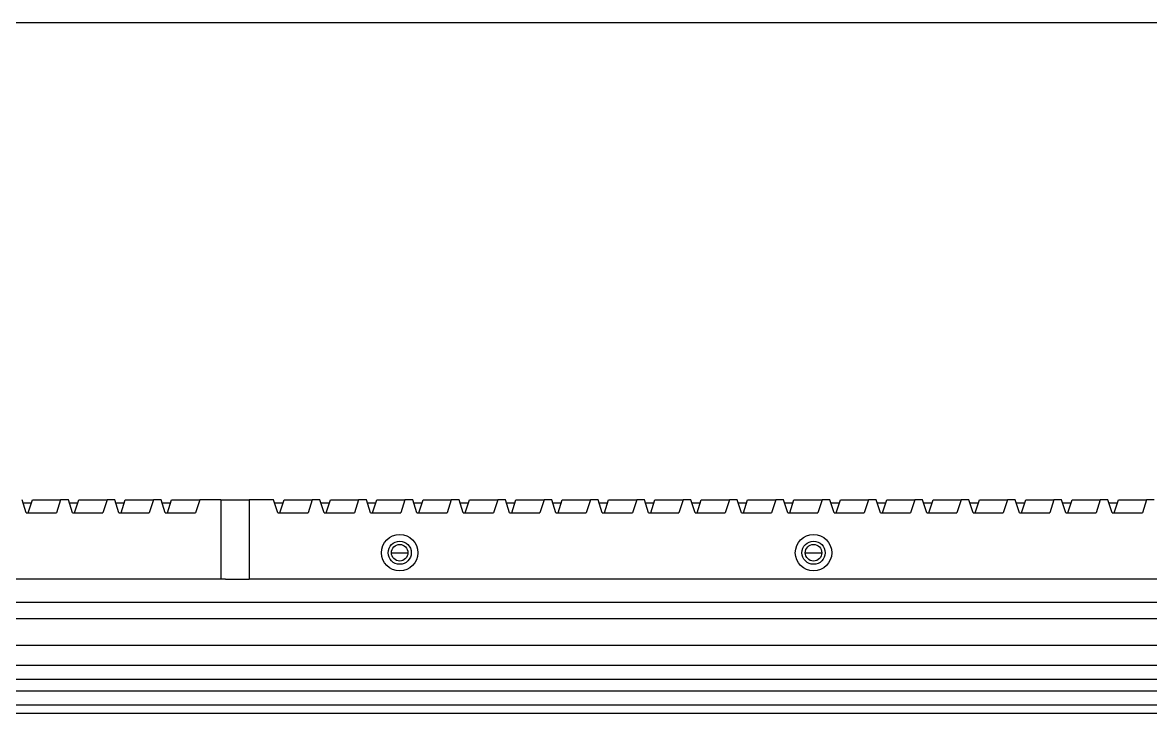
# Model space of a CAD drawing. Header units: millimetres. Extents: x 17243 to 30056, y 9468 to 18529.
# Drawn here: x 23532.9 to 23873.5, y 14462.1 to 14670.6 of the extents above; entities that cross this region are included whole.
import ezdxf

# ---------------------------------------------------------------- set-up
doc = ezdxf.new("R2010")
doc.units = ezdxf.units.MM
doc.layers.get('0').update_dxf_attribs({"lineweight": 18})

msp = doc.modelspace()

# ---------------------------------------------------------------- linework, layer by layer
at = {"color": 8, "linetype": 'Continuous', "lineweight": 25}
for p, q in [((22891.036, 14670.605), (24255.725, 14670.605)), ((23644.288, 14510.605), (23649.288, 14510.605)), ((23769.288, 14510.605), (23774.288, 14510.605))]:
    msp.add_line(p, q, dxfattribs=at)
at = {"color": 7, "linetype": 'Continuous', "lineweight": 25}
for p, q in [((23533.987, 14522.605), (23532.714, 14526.605)), ((23534.611, 14522.605), (23535.884, 14526.605)), ((23535.884, 14526.605), (23544.384, 14526.605)), ((23544.384, 14526.605), (23543.111, 14522.605)), ((23546.714, 14526.605), (23544.384, 14526.605)), ((23547.987, 14522.605), (23546.714, 14526.605)), ((23548.611, 14522.605), (23549.884, 14526.605)), ((23549.884, 14526.605), (23558.384, 14526.605)), ((23558.384, 14526.605), (23557.111, 14522.605)), ((23560.714, 14526.605), (23558.384, 14526.605)), ((23561.987, 14522.605), (23560.714, 14526.605)), ((23562.611, 14522.605), (23563.884, 14526.605)), ((23563.884, 14526.605), (23572.384, 14526.605)), ((23572.384, 14526.605), (23571.111, 14522.605)), ((23574.714, 14526.605), (23572.384, 14526.605)), ((23575.987, 14522.605), (23574.714, 14526.605)), ((23576.611, 14522.605), (23577.884, 14526.605)), ((23577.884, 14526.605), (23586.384, 14526.605)), ((23586.384, 14526.605), (23585.111, 14522.605)), ((23592.788, 14526.605), (23586.384, 14526.605)), ((23592.788, 14526.605), (23592.788, 14502.605)), ((23592.788, 14526.605), (23601.288, 14526.605)), ((23601.288, 14526.605), (23601.288, 14502.605)), ((23608.714, 14526.605), (23601.288, 14526.605)), ((23609.987, 14522.605), (23608.714, 14526.605)), ((23610.611, 14522.605), (23611.884, 14526.605)), ((23611.884, 14526.605), (23620.384, 14526.605)), ((23620.384, 14526.605), (23619.111, 14522.605)), ((23622.714, 14526.605), (23620.384, 14526.605)), ((23623.987, 14522.605), (23622.714, 14526.605)), ((23624.611, 14522.605), (23625.884, 14526.605)), ((23625.884, 14526.605), (23634.384, 14526.605)), ((23634.384, 14526.605), (23633.111, 14522.605)), ((23636.714, 14526.605), (23634.384, 14526.605)), ((23637.987, 14522.605), (23636.714, 14526.605)), ((23638.611, 14522.605), (23639.884, 14526.605)), ((23639.884, 14526.605), (23648.384, 14526.605)), ((23648.384, 14526.605), (23647.111, 14522.605)), ((23650.714, 14526.605), (23648.384, 14526.605)), ((23651.987, 14522.605), (23650.714, 14526.605)), ((23652.611, 14522.605), (23653.884, 14526.605)), ((23653.884, 14526.605), (23662.384, 14526.605)), ((23662.384, 14526.605), (23661.111, 14522.605)), ((23664.714, 14526.605), (23662.384, 14526.605)), ((23665.987, 14522.605), (23664.714, 14526.605)), ((23666.611, 14522.605), (23667.884, 14526.605)), ((23667.884, 14526.605), (23676.384, 14526.605)), ((23676.384, 14526.605), (23675.111, 14522.605)), ((23678.714, 14526.605), (23676.384, 14526.605)), ((23679.987, 14522.605), (23678.714, 14526.605)), ((23680.611, 14522.605), (23681.884, 14526.605)), ((23681.884, 14526.605), (23690.384, 14526.605)), ((23690.384, 14526.605), (23689.111, 14522.605)), ((23692.714, 14526.605), (23690.384, 14526.605)), ((23693.987, 14522.605), (23692.714, 14526.605)), ((23694.611, 14522.605), (23695.884, 14526.605)), ((23695.884, 14526.605), (23704.384, 14526.605)), ((23704.384, 14526.605), (23703.111, 14522.605)), ((23706.714, 14526.605), (23704.384, 14526.605)), ((23707.987, 14522.605), (23706.714, 14526.605)), ((23708.611, 14522.605), (23709.884, 14526.605)), ((23709.884, 14526.605), (23718.384, 14526.605)), ((23718.384, 14526.605), (23717.111, 14522.605)), ((23720.714, 14526.605), (23718.384, 14526.605)), ((23721.987, 14522.605), (23720.714, 14526.605)), ((23722.611, 14522.605), (23723.884, 14526.605)), ((23723.884, 14526.605), (23732.384, 14526.605)), ((23732.384, 14526.605), (23731.111, 14522.605)), ((23734.714, 14526.605), (23732.384, 14526.605)), ((23735.987, 14522.605), (23734.714, 14526.605)), ((23736.611, 14522.605), (23737.884, 14526.605)), ((23737.884, 14526.605), (23746.384, 14526.605)), ((23746.384, 14526.605), (23745.111, 14522.605)), ((23748.714, 14526.605), (23746.384, 14526.605)), ((23749.987, 14522.605), (23748.714, 14526.605)), ((23750.611, 14522.605), (23751.884, 14526.605)), ((23751.884, 14526.605), (23760.384, 14526.605)), ((23760.384, 14526.605), (23759.111, 14522.605)), ((23762.714, 14526.605), (23760.384, 14526.605)), ((23763.987, 14522.605), (23762.714, 14526.605)), ((23764.611, 14522.605), (23765.884, 14526.605)), ((23765.884, 14526.605), (23774.384, 14526.605)), ((23774.384, 14526.605), (23773.111, 14522.605)), ((23776.714, 14526.605), (23774.384, 14526.605)), ((23777.987, 14522.605), (23776.714, 14526.605)), ((23778.611, 14522.605), (23779.884, 14526.605)), ((23779.884, 14526.605), (23788.384, 14526.605)), ((23788.384, 14526.605), (23787.111, 14522.605)), ((23790.714, 14526.605), (23788.384, 14526.605)), ((23791.987, 14522.605), (23790.714, 14526.605)), ((23792.611, 14522.605), (23793.884, 14526.605)), ((23793.884, 14526.605), (23802.384, 14526.605)), ((23802.384, 14526.605), (23801.111, 14522.605)), ((23804.714, 14526.605), (23802.384, 14526.605)), ((23805.987, 14522.605), (23804.714, 14526.605)), ((23806.611, 14522.605), (23807.884, 14526.605)), ((23807.884, 14526.605), (23816.384, 14526.605)), ((23816.384, 14526.605), (23815.111, 14522.605)), ((23818.714, 14526.605), (23816.384, 14526.605)), ((23819.987, 14522.605), (23818.714, 14526.605)), ((23820.611, 14522.605), (23821.884, 14526.605)), ((23821.884, 14526.605), (23830.384, 14526.605)), ((23830.384, 14526.605), (23829.111, 14522.605)), ((23832.714, 14526.605), (23830.384, 14526.605)), ((23833.987, 14522.605), (23832.714, 14526.605)), ((23834.611, 14522.605), (23835.884, 14526.605)), ((23835.884, 14526.605), (23844.384, 14526.605)), ((23844.384, 14526.605), (23843.111, 14522.605)), ((23846.714, 14526.605), (23844.384, 14526.605)), ((23847.987, 14522.605), (23846.714, 14526.605)), ((23848.611, 14522.605), (23849.884, 14526.605)), ((23849.884, 14526.605), (23858.384, 14526.605)), ((23858.384, 14526.605), (23857.111, 14522.605)), ((23860.714, 14526.605), (23858.384, 14526.605)), ((23861.987, 14522.605), (23860.714, 14526.605)), ((23862.611, 14522.605), (23863.884, 14526.605)), ((23863.884, 14526.605), (23872.384, 14526.605)), ((23872.384, 14526.605), (23871.111, 14522.605)), ((23874.714, 14526.605), (23872.384, 14526.605)), ((23535.565, 14525.605), (23533.032, 14525.605)), ((23549.565, 14525.605), (23547.032, 14525.605)), ((23563.565, 14525.605), (23561.032, 14525.605)), ((23577.565, 14525.605), (23575.032, 14525.605)), ((23611.565, 14525.605), (23609.032, 14525.605)), ((23625.565, 14525.605), (23623.032, 14525.605)), ((23639.565, 14525.605), (23637.032, 14525.605)), ((23653.565, 14525.605), (23651.032, 14525.605)), ((23667.565, 14525.605), (23665.032, 14525.605)), ((23681.565, 14525.605), (23679.032, 14525.605)), ((23695.565, 14525.605), (23693.032, 14525.605)), ((23709.565, 14525.605), (23707.032, 14525.605)), ((23723.565, 14525.605), (23721.032, 14525.605)), ((23737.565, 14525.605), (23735.032, 14525.605)), ((23751.565, 14525.605), (23749.032, 14525.605)), ((23765.565, 14525.605), (23763.032, 14525.605)), ((23779.565, 14525.605), (23777.032, 14525.605)), ((23793.565, 14525.605), (23791.032, 14525.605)), ((23807.565, 14525.605), (23805.032, 14525.605)), ((23821.565, 14525.605), (23819.032, 14525.605)), ((23835.565, 14525.605), (23833.032, 14525.605)), ((23849.565, 14525.605), (23847.032, 14525.605)), ((23863.565, 14525.605), (23861.032, 14525.605)), ((23533.987, 14522.605), (23543.111, 14522.605)), ((23547.987, 14522.605), (23557.111, 14522.605)), ((23561.987, 14522.605), (23571.111, 14522.605)), ((23575.987, 14522.605), (23585.111, 14522.605)), ((23609.987, 14522.605), (23619.111, 14522.605)), ((23623.987, 14522.605), (23633.111, 14522.605)), ((23637.987, 14522.605), (23647.111, 14522.605)), ((23651.987, 14522.605), (23661.111, 14522.605)), ((23665.987, 14522.605), (23675.111, 14522.605)), ((23679.987, 14522.605), (23689.111, 14522.605)), ((23693.987, 14522.605), (23703.111, 14522.605)), ((23707.987, 14522.605), (23717.111, 14522.605)), ((23721.987, 14522.605), (23731.111, 14522.605)), ((23735.987, 14522.605), (23745.111, 14522.605)), ((23749.987, 14522.605), (23759.111, 14522.605)), ((23763.987, 14522.605), (23773.111, 14522.605)), ((23777.987, 14522.605), (23787.111, 14522.605)), ((23791.987, 14522.605), (23801.111, 14522.605)), ((23805.987, 14522.605), (23815.111, 14522.605)), ((23819.987, 14522.605), (23829.111, 14522.605)), ((23833.987, 14522.605), (23843.111, 14522.605)), ((23847.987, 14522.605), (23857.111, 14522.605)), ((23861.987, 14522.605), (23871.111, 14522.605)), ((23592.788, 14502.605), (22891.036, 14502.605)), ((23594.205, 14502.605), (23592.788, 14502.605)), ((23594.205, 14502.605), (23601.288, 14502.605)), ((24255.725, 14502.605), (23601.288, 14502.605)), ((24255.725, 14495.605), (22891.036, 14495.605)), ((24255.725, 14490.605), (22891.036, 14490.605)), ((24255.725, 14482.605), (22891.036, 14482.605)), ((24255.725, 14476.605), (22891.036, 14476.605)), ((24255.725, 14472.305), (22891.036, 14472.305)), ((24255.725, 14468.805), (22891.036, 14468.805)), ((24255.725, 14464.605), (22891.036, 14464.605)), ((24255.725, 14462.105), (22891.036, 14462.105))]:
    msp.add_line(p, q, dxfattribs=at)
for centre, radius in [((23646.788, 14510.605), 5.5), ((23646.788, 14510.605), 3.5), ((23646.788, 14510.605), 2.5), ((23771.788, 14510.605), 5.5), ((23771.788, 14510.605), 3.5), ((23771.788, 14510.605), 2.5)]:
    msp.add_circle(centre, radius, dxfattribs=at)

doc.saveas('drawing.dxf')
